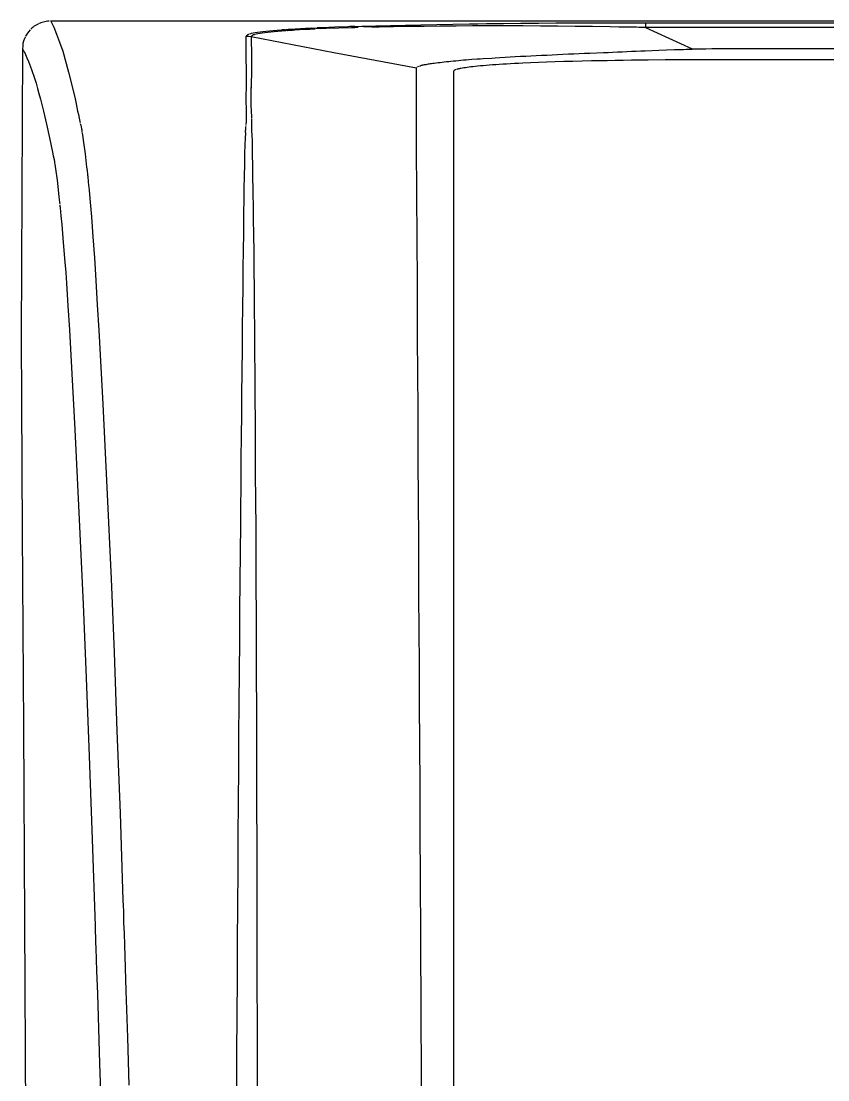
# Model space of a CAD drawing. Header units: millimetres. Extents: x 1291 to 5660, y 748 to 2981.
# Drawn here: x 1291 to 1334.4, y 2484 to 2541 of the extents above; entities that cross this region are included whole.
import ezdxf

# ---------------------------------------------------------------- set-up
doc = ezdxf.new("R2010")
doc.units = ezdxf.units.MM

msp = doc.modelspace()

# ---------------------------------------------------------------- linework, layer by layer
for points in [[(1291.966, 2540.841), (1291.951, 2540.836), (1291.94, 2540.825), (1291.914, 2540.815), (1291.883, 2540.8), (1291.847, 2540.779), (1291.78, 2540.743), (1291.719, 2540.702), (1291.662, 2540.655), (1291.61, 2540.609), (1291.574, 2540.583), (1291.554, 2540.562), (1291.523, 2540.537)], [(1292.518, 2540.975), (1292.476, 2540.97), (1292.435, 2540.97), (1292.358, 2540.959), (1292.281, 2540.944), (1292.131, 2540.903), (1291.987, 2540.851)], [(1370.421, 2540.975), (1292.595, 2540.975)], [(1292.6, 2540.975), (1292.76, 2540.655), (1292.915, 2540.279), (1293.08, 2539.846), (1293.245, 2539.356), (1293.559, 2538.232), (1293.889, 2536.896), (1293.972, 2536.53), (1294.049, 2536.144), (1294.09, 2535.958), (1294.132, 2535.767), (1294.147, 2535.664), (1294.173, 2535.571), (1294.183, 2535.525)], [(1309.327, 2540.702), (1309.703, 2540.712), (1310.09, 2540.722), (1310.873, 2540.743), (1311.678, 2540.763), (1312.508, 2540.784), (1313.359, 2540.8), (1314.225, 2540.815), (1315.117, 2540.825), (1315.576, 2540.836), (1316.03, 2540.841), (1316.375, 2540.841), (1316.488, 2540.846), (1316.72, 2540.846), (1316.958, 2540.851), (1317.886, 2540.861), (1318.824, 2540.867), (1319.768, 2540.877), (1320.716, 2540.882), (1321.67, 2540.887), (1322.635, 2540.887), (1323.604, 2540.892), (1369.122, 2540.887)], [(1324.584, 2540.887), (1324.584, 2540.635), (1327.089, 2539.48), (1327.461, 2539.49), (1327.832, 2539.495), (1328.157, 2539.5), (1358.82, 2539.5)], [(1291.497, 2540.511), (1291.399, 2540.397), (1291.316, 2540.284), (1291.28, 2540.222), (1291.249, 2540.16)], [(1306.821, 2540.547), (1306.532, 2540.531), (1306.254, 2540.521), (1305.985, 2540.506), (1305.722, 2540.49), (1305.599, 2540.48), (1305.475, 2540.475), (1305.418, 2540.47), (1305.356, 2540.464), (1305.181, 2540.511), (1305.114, 2540.506), (1305.057, 2540.501), (1304.995, 2540.495), (1304.774, 2540.48), (1304.562, 2540.459), (1304.361, 2540.444), (1304.011, 2540.403), (1303.856, 2540.382), (1303.717, 2540.366), (1303.588, 2540.346), (1303.48, 2540.325), (1303.382, 2540.305), (1303.34, 2540.289), (1303.299, 2540.279), (1303.284, 2540.274)], [(1305.243, 2540.454), (1305.021, 2540.439), (1304.81, 2540.423), (1304.619, 2540.403), (1304.439, 2540.387), (1304.274, 2540.372), (1304.119, 2540.351), (1303.98, 2540.33), (1303.856, 2540.31), (1303.748, 2540.294), (1303.655, 2540.274)], [(1307.125, 2540.562), (1306.604, 2540.593), (1306.31, 2540.578), (1306.027, 2540.562), (1305.753, 2540.547), (1305.49, 2540.531), (1305.362, 2540.521), (1305.238, 2540.516)], [(1365.219, 2540.635), (1324.223, 2540.64), (1324.104, 2540.645), (1323.63, 2540.655), (1323.155, 2540.66), (1322.681, 2540.671), (1321.737, 2540.686), (1320.799, 2540.696), (1319.866, 2540.707), (1318.938, 2540.712), (1318.015, 2540.717), (1317.097, 2540.722), (1315.731, 2540.722), (1315.282, 2540.717), (1314.4, 2540.712), (1313.534, 2540.707), (1312.688, 2540.696), (1311.853, 2540.686), (1311.75, 2540.686), (1311.647, 2540.681), (1311.446, 2540.681), (1311.044, 2540.671), (1310.647, 2540.666), (1310.26, 2540.655), (1309.878, 2540.65), (1308.955, 2540.691), (1308.863, 2540.686), (1308.78, 2540.681), (1308.682, 2540.681), (1308.589, 2540.676), (1307.888, 2540.65), (1307.233, 2540.624), (1306.908, 2540.609)], [(1309.136, 2540.629), (1308.955, 2540.624), (1308.78, 2540.619), (1308.089, 2540.599), (1307.434, 2540.573), (1307.125, 2540.562)], [(1324.465, 2540.635), (1324.403, 2540.64)], [(1291.229, 2540.129), (1291.224, 2540.098), (1291.203, 2540.067), (1291.187, 2540.036), (1291.141, 2539.902), (1291.11, 2539.768), (1291.095, 2539.634), (1291.084, 2539.495), (1291.048, 2531.745), (1291.012, 2523.991), (1291.069, 2513.519), (1291.131, 2503.047), (1291.187, 2492.574), (1291.249, 2482.102)], [(1303.253, 2540.263), (1303.232, 2540.258), (1303.175, 2540.238), (1303.139, 2540.212), (1303.119, 2540.191), (1303.108, 2540.171), (1303.248, 2540.165), (1303.387, 2540.145), (1303.387, 2539.789), (1303.392, 2539.407), (1303.392, 2539.196), (1303.397, 2539.093), (1303.397, 2538.763), (1303.392, 2538.531), (1303.392, 2538.041), (1303.387, 2537.783), (1303.382, 2537.52), (1303.371, 2537.314)], [(1303.114, 2535.458), (1303.124, 2535.535), (1303.129, 2536.077), (1303.124, 2536.231), (1303.124, 2536.381), (1303.119, 2536.535), (1303.114, 2536.902), (1303.119, 2536.974), (1303.119, 2537.118), (1303.124, 2537.262), (1303.124, 2537.33), (1303.129, 2537.402), (1303.129, 2537.536), (1303.134, 2537.804), (1303.129, 2538.062), (1303.124, 2538.309), (1303.124, 2538.552), (1303.119, 2538.784), (1303.119, 2539.005), (1303.114, 2539.114), (1303.114, 2539.325), (1303.108, 2539.428), (1303.108, 2540.171)], [(1303.253, 2540.269), (1303.263, 2540.269)], [(1303.387, 2540.145), (1307.831, 2539.299), (1312.276, 2538.459)], [(1303.521, 2540.238), (1303.505, 2540.232), (1303.454, 2540.207), (1303.418, 2540.186), (1303.392, 2540.16)], [(1303.557, 2540.248), (1303.536, 2540.243)], [(1303.608, 2540.263), (1303.572, 2540.253)], [(1291.084, 2539.495), (1291.095, 2539.474), (1291.1, 2539.459), (1291.11, 2539.438), (1291.126, 2539.423), (1291.146, 2539.377), (1291.167, 2539.346), (1291.249, 2539.181), (1291.321, 2538.995), (1291.404, 2538.804), (1291.569, 2538.381), (1291.729, 2537.902), (1291.811, 2537.634), (1291.894, 2537.36), (1291.966, 2537.082), (1292.048, 2536.778), (1292.213, 2536.144), (1292.378, 2535.442), (1292.538, 2534.705), (1292.703, 2533.932), (1292.739, 2533.741), (1292.781, 2533.529), (1292.786, 2533.499), (1292.796, 2533.473), (1292.796, 2533.442), (1292.806, 2533.411), (1292.812, 2533.354), (1292.817, 2533.292), (1292.843, 2533.163), (1292.863, 2533.029), (1292.94, 2532.426), (1293.028, 2531.725), (1293.044, 2531.534), (1293.075, 2531.24), (1293.085, 2531.137)], [(1313.013, 2538.696), (1313.085, 2538.701), (1313.152, 2538.711), (1313.225, 2538.722), (1313.328, 2538.732), (1313.431, 2538.747), (1313.539, 2538.758), (1313.653, 2538.778), (1313.766, 2538.784), (1313.879, 2538.804), (1314.008, 2538.814), (1314.127, 2538.825), (1314.256, 2538.84), (1314.385, 2538.851), (1314.524, 2538.861), (1314.663, 2538.876), (1314.802, 2538.887), (1314.947, 2538.897), (1315.086, 2538.907), (1315.241, 2538.923), (1315.54, 2538.943), (1315.694, 2538.954), (1315.849, 2538.959), (1316.329, 2538.99), (1316.494, 2539.005), (1316.762, 2539.026), (1317.035, 2539.036), (1317.303, 2539.052), (1317.582, 2539.072), (1317.86, 2539.088), (1318.144, 2539.098), (1318.422, 2539.108), (1318.711, 2539.124), (1318.989, 2539.144), (1319.283, 2539.155), (1319.572, 2539.17), (1319.855, 2539.181), (1320.149, 2539.201), (1320.438, 2539.212), (1320.727, 2539.227), (1321.016, 2539.237), (1321.299, 2539.248), (1321.588, 2539.263), (1322.33, 2539.294), (1322.578, 2539.299), (1322.82, 2539.309), (1323.078, 2539.32), (1323.325, 2539.33), (1323.578, 2539.346), (1323.831, 2539.356), (1324.078, 2539.366), (1324.331, 2539.377), (1324.578, 2539.382), (1324.944, 2539.402), (1325.305, 2539.413), (1325.723, 2539.428), (1326.141, 2539.449), (1326.321, 2539.449), (1326.496, 2539.459), (1326.631, 2539.459), (1326.77, 2539.469), (1326.806, 2539.474), (1327.089, 2539.474)], [(1312.451, 2538.572), (1312.482, 2538.582), (1312.508, 2538.593), (1312.544, 2538.603), (1312.58, 2538.603), (1312.616, 2538.619), (1312.652, 2538.629), (1312.699, 2538.639), (1312.745, 2538.639), (1312.792, 2538.649), (1312.838, 2538.665), (1313.013, 2538.696)], [(1312.895, 2538.675), (1312.957, 2538.686)], [(1355.943, 2538.902), (1326.115, 2538.897), (1325.646, 2538.892), (1324.728, 2538.882), (1323.831, 2538.871), (1323.392, 2538.866), (1322.959, 2538.861), (1322.526, 2538.851), (1322.103, 2538.845), (1321.686, 2538.835), (1321.175, 2538.825), (1320.675, 2538.809), (1320.191, 2538.799), (1319.721, 2538.784), (1319.262, 2538.768), (1318.824, 2538.753), (1318.396, 2538.732), (1317.989, 2538.717), (1317.762, 2538.706), (1317.54, 2538.691), (1317.324, 2538.68), (1317.118, 2538.67), (1316.916, 2538.66), (1316.726, 2538.644), (1316.54, 2538.634), (1316.36, 2538.624), (1316.184, 2538.608), (1316.019, 2538.593), (1315.859, 2538.582), (1315.71, 2538.567), (1315.56, 2538.557), (1315.421, 2538.541), (1315.308, 2538.526), (1315.199, 2538.515), (1315.096, 2538.505), (1314.998, 2538.49), (1314.906, 2538.474), (1314.823, 2538.464), (1314.741, 2538.448), (1314.663, 2538.438), (1314.622, 2538.428), (1314.576, 2538.417), (1314.534, 2538.407), (1314.498, 2538.402), (1314.462, 2538.392)], [(1327.363, 2538.902), (1327.321, 2538.897)], [(1312.544, 2483.247), (1312.534, 2485.077), (1312.529, 2486.882), (1312.518, 2488.723), (1312.508, 2490.538), (1312.498, 2492.399), (1312.492, 2494.23), (1312.487, 2495.519), (1312.477, 2496.792), (1312.472, 2498.024), (1312.462, 2499.231), (1312.462, 2500.391), (1312.451, 2501.551), (1312.451, 2502.655), (1312.441, 2503.743), (1312.436, 2504.784), (1312.431, 2505.815), (1312.425, 2506.8), (1312.415, 2507.775), (1312.415, 2508.698), (1312.405, 2509.615), (1312.405, 2511.358), (1312.4, 2512.178), (1312.395, 2512.988), (1312.389, 2513.761), (1312.379, 2514.524), (1312.379, 2515.963), (1312.369, 2516.633), (1312.369, 2517.932), (1312.364, 2518.556), (1312.358, 2519.139), (1312.358, 2519.716), (1312.353, 2520.268), (1312.353, 2520.804), (1312.348, 2521.309), (1312.348, 2521.815), (1312.343, 2522.599), (1312.333, 2523.362), (1312.333, 2524.135), (1312.322, 2524.883), (1312.322, 2526.347), (1312.317, 2527.074), (1312.317, 2527.755), (1312.312, 2528.435), (1312.307, 2529.09), (1312.302, 2529.724), (1312.302, 2530.333), (1312.297, 2530.616), (1312.297, 2531.163), (1312.286, 2531.41), (1312.286, 2532.854), (1312.276, 2533.029), (1312.276, 2534.189), (1312.271, 2534.293), (1312.276, 2538.474)], [(1312.271, 2538.464), (1312.276, 2538.464)], [(1312.276, 2538.216), (1312.271, 2538.268)], [(1312.286, 2538.5), (1312.302, 2538.5)], [(1312.343, 2538.526), (1312.348, 2538.536)], [(1312.395, 2538.546), (1312.395, 2538.557), (1312.415, 2538.557)], [(1314.261, 2538.289), (1314.256, 2538.283), (1314.256, 2462.942)], [(1314.266, 2538.299), (1314.261, 2538.294)], [(1314.431, 2538.381), (1314.4, 2538.371), (1314.369, 2538.361), (1314.349, 2538.356), (1314.307, 2538.335), (1314.292, 2538.325), (1314.287, 2538.32)], [(1303.376, 2537.453), (1303.371, 2537.247), (1303.366, 2537.103), (1303.361, 2536.963), (1303.361, 2536.67), (1303.366, 2536.52), (1303.371, 2536.365), (1303.376, 2536.216), (1303.382, 2536.061), (1303.392, 2535.906), (1303.397, 2535.747)], [(1312.271, 2537.422), (1312.276, 2537.469)], [(1303.119, 2536.68), (1303.114, 2536.757)], [(1294.193, 2535.478), (1294.204, 2535.427), (1294.214, 2535.381), (1294.23, 2535.288), (1294.255, 2535.185), (1294.266, 2535.128), (1294.276, 2535.076), (1294.276, 2535.045), (1294.286, 2535.02)], [(1302.603, 2483.407), (1302.613, 2485.469), (1302.624, 2487.501), (1302.639, 2489.496), (1302.649, 2491.461), (1302.66, 2493.394), (1302.675, 2495.292), (1302.686, 2497.163), (1302.696, 2498.994), (1302.711, 2500.793), (1302.722, 2502.562), (1302.737, 2504.289), (1302.747, 2505.986), (1302.763, 2507.646), (1302.778, 2509.27), (1302.794, 2510.858), (1302.825, 2513.921), (1302.845, 2516.829), (1302.845, 2517.179), (1302.851, 2517.53), (1302.851, 2517.876), (1302.856, 2518.221), (1302.861, 2518.902), (1302.871, 2519.572), (1302.881, 2520.871), (1302.897, 2522.129), (1302.912, 2523.341), (1302.923, 2524.501), (1302.933, 2525.615), (1302.954, 2526.677), (1302.959, 2527.693), (1302.969, 2528.657), (1302.979, 2529.564), (1302.99, 2530.42), (1302.995, 2530.828), (1303, 2531.22), (1303.005, 2531.41), (1303.005, 2531.601), (1303.01, 2531.782), (1303.01, 2531.962), (1303.021, 2532.648), (1303.036, 2533.272), (1303.046, 2533.834), (1303.067, 2534.334), (1303.067, 2534.447), (1303.072, 2534.561), (1303.083, 2534.669), (1303.083, 2534.772), (1303.088, 2534.87), (1303.083, 2535.097), (1303.088, 2535.143), (1303.093, 2535.226), (1303.098, 2535.303)], [(1303.103, 2535.36), (1303.108, 2535.381), (1303.108, 2535.401), (1303.114, 2535.422)], [(1303.124, 2535.613), (1303.129, 2535.654)], [(1303.397, 2535.711), (1303.402, 2535.669)], [(1303.402, 2535.36), (1303.397, 2535.339)], [(1303.402, 2535.669), (1303.407, 2534.983), (1303.413, 2534.958)], [(1294.286, 2534.994), (1294.297, 2534.963), (1294.333, 2534.726), (1294.369, 2534.447), (1294.451, 2533.839), (1294.534, 2533.132), (1294.56, 2532.937), (1294.58, 2532.735), (1294.58, 2532.689), (1294.59, 2532.637), (1294.59, 2532.581), (1294.601, 2532.534), (1294.611, 2532.431), (1294.616, 2532.323), (1294.663, 2531.89), (1294.704, 2531.431), (1294.786, 2530.451), (1294.869, 2529.384), (1294.951, 2528.244), (1295.034, 2527.028), (1295.106, 2525.728), (1295.189, 2524.367), (1295.41, 2520.371), (1295.622, 2515.906), (1295.843, 2510.987), (1296.008, 2507.022), (1296.163, 2502.815), (1296.328, 2498.375), (1296.488, 2493.714), (1296.498, 2493.405), (1296.509, 2493.106), (1296.514, 2492.812), (1296.524, 2492.507), (1296.55, 2491.904), (1296.57, 2491.296), (1296.606, 2490.069), (1296.643, 2488.826), (1296.725, 2486.315), (1296.808, 2483.763)], [(1303.088, 2534.989), (1303.083, 2535.009)], [(1303.397, 2535.118), (1303.402, 2535.071)], [(1303.413, 2534.937), (1303.423, 2534.741), (1303.428, 2534.633), (1303.428, 2534.411), (1303.433, 2534.298), (1303.438, 2533.792), (1303.449, 2533.225), (1303.459, 2532.596), (1303.469, 2531.905), (1303.474, 2531.539), (1303.48, 2531.158), (1303.485, 2530.761), (1303.49, 2530.348), (1303.505, 2529.487), (1303.516, 2528.569), (1303.526, 2527.6), (1303.536, 2526.579), (1303.547, 2525.512), (1303.552, 2524.388), (1303.562, 2523.217), (1303.572, 2522), (1303.578, 2520.732), (1303.588, 2519.422), (1303.593, 2518.747), (1303.598, 2518.061), (1303.598, 2517.365), (1303.603, 2517.014), (1303.603, 2516.659), (1303.624, 2513.73), (1303.634, 2510.641), (1303.645, 2509.048), (1303.65, 2507.409), (1303.655, 2505.738), (1303.66, 2504.031), (1303.665, 2502.289), (1303.67, 2500.515), (1303.676, 2498.7), (1303.681, 2496.854), (1303.681, 2494.977), (1303.686, 2493.069), (1303.691, 2491.126), (1303.691, 2489.151), (1303.696, 2487.14), (1303.696, 2483.031)], [(1293.09, 2531.085), (1293.111, 2530.931), (1293.147, 2530.498), (1293.193, 2530.044), (1293.276, 2529.069), (1293.358, 2528.012), (1293.405, 2527.456), (1293.441, 2526.878), (1293.487, 2526.28), (1293.523, 2525.661), (1293.606, 2524.372), (1293.688, 2523.006), (1293.905, 2519.02), (1294.121, 2514.555), (1294.343, 2509.631), (1294.503, 2505.656), (1294.668, 2501.443), (1294.833, 2496.993), (1294.987, 2492.322), (1294.998, 2492.023), (1295.008, 2491.719), (1295.018, 2491.42), (1295.034, 2491.12), (1295.049, 2490.512), (1295.07, 2489.904), (1295.116, 2488.676), (1295.147, 2487.439), (1295.23, 2484.923), (1295.307, 2482.365)], [(1293.1, 2531.034), (1293.1, 2530.982)]]:
    msp.add_lwpolyline(points)

doc.saveas('drawing.dxf')
